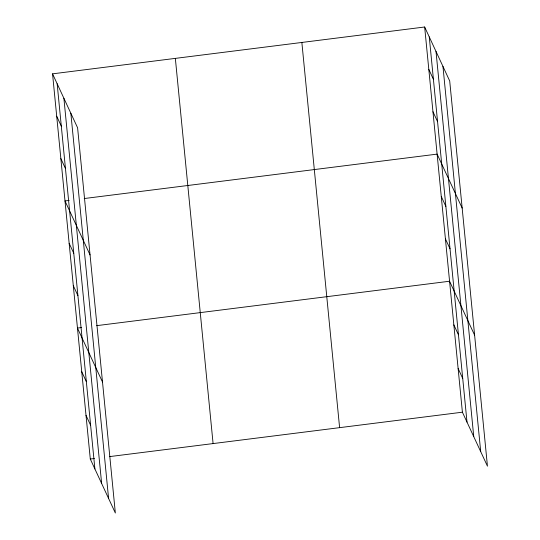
<?xml version="1.0" encoding="UTF-8"?>
<svg xmlns="http://www.w3.org/2000/svg" width="540" height="540" viewBox="0 0 540 540"><rect width="100%" height="100%" fill="white"/><g stroke="black" fill="none" stroke-linecap="round" stroke-linejoin="round"><path stroke-width="0.81" d="M52.549 73.838L77.598 127.805L115.344 513L90.295 459.034L52.549 73.838L424.656 27L449.705 80.966L487.451 466.162L462.402 412.195L424.656 27M69.181 200.428L65.002 200.954L90.052 254.921M84.213 198.538L437.117 154.116L462.166 208.076M81.635 327.544L77.456 328.07L102.506 382.037M96.674 325.654L449.57 281.232L474.62 335.192M90.295 459.034L94.466 458.507M109.505 456.617L462.402 412.195M428.807 69.37L433.411 79.285M432.965 111.746L437.569 121.662M441.268 196.486L445.871 206.401M445.419 238.856L450.023 248.771M453.85 324.884L458.453 334.8M458.129 368.543L462.733 378.459M56.7 116.215L61.303 126.131M60.851 158.585L65.455 168.5M69.154 243.324L73.757 253.247M73.305 285.701L77.909 295.616M81.736 371.723L86.339 381.645M86.015 415.382L90.619 425.297M442.962 66.427L480.708 451.622M436.01 51.455L473.756 436.651M429.26 36.916L467.006 422.111M301.86 42.458L339.606 427.653M175.345 58.381L213.091 443.576M70.848 113.272L108.594 498.467M63.895 98.294L101.642 483.489M57.152 83.754L94.898 468.95"/></g></svg>
